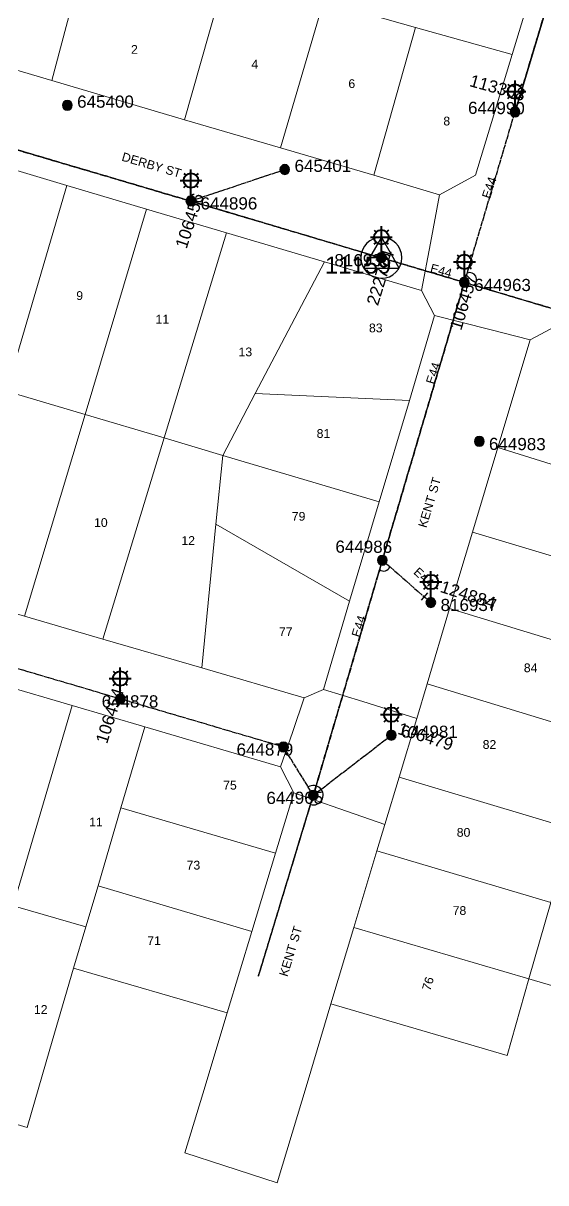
# Model space of a CAD drawing. Header units: metres. Extents: x 300457 to 302353, y 6232868 to 6234686.
# Drawn here: x 301314.8 to 301422.1, y 6233206.7 to 6233445.1 of the extents above; entities that cross this region are included whole.
import ezdxf
from ezdxf.enums import TextEntityAlignment as Align

# ---------------------------------------------------------------- set-up
doc = ezdxf.new("R2010")
doc.units = ezdxf.units.M
doc.linetypes.add('Cable Exist OH', pattern=[1, 1, 0])
doc.layers.get('0').update_dxf_attribs({"color": 6})
doc.layers.add('Cadastre Land Parcels_SP_EXT', color=9, linetype='Continuous', lineweight=5)
doc.layers.add('Cadastre Roads_SP_EXT', color=9, linetype='Continuous', lineweight=5)
for name, color, linetype in [('Equip_SP_SL_EXT', 7, 'Continuous'), ('Mains_HV_EXT', 7, 'Continuous'), ('Mains_LV_EXT', 7, 'Continuous'), ('Mains_SL_EXT', 7, 'Continuous'), ('OH_Details_SP_MISC', 7, 'Continuous'), ('Sub_SP_TR_HV_LV_EXT', 7, 'Continuous'), ('SupportsOH_SP_TR_HV_LV_SL_EXT', 7, 'Continuous')]:
    doc.layers.add(name, color=color, linetype=linetype)
doc.styles.add('iecARIAL', font='arial.ttf', dxfattribs={"height": 2})
doc.styles.add('POLE_LABEL', font='arial.ttf')
doc.styles.get("Standard").update_dxf_attribs({"font": 'arial.ttf'})

# ---------------------------------------------------------------- blocks, each defined once
blk = doc.blocks.new('SUB_POLE_EXT')
blk.add_wipeout([(0, 4.22), (0.42, 4.2), (0.83, 4.14), (1.21, 4.05), (1.62, 3.9), (1.99, 3.72), (2.35, 3.51), (2.68, 3.26), (2.99, 2.99), (3.28, 2.66), (3.52, 2.34), (3.76, 1.92), (3.9, 1.62), (4.04, 1.23), (4.18, 0.63), (4.22, 0), (4.18, -0.61), (4.06, -1.15), (3.9, -1.62), (3.58, -2.24), (3.22, -2.73), (2.97, -3.01), (2.68, -3.26), (2.36, -3.5), (2, -3.72), (1.64, -3.89), (1.25, -4.03), (0.82, -4.14), (0.42, -4.2), (0, -4.22), (-0.41, -4.2), (-0.8, -4.15), (-1.21, -4.05), (-1.62, -3.9), (-1.99, -3.73), (-2.35, -3.51), (-2.68, -3.26), (-2.96, -3.02), (-3.23, -2.72), (-3.51, -2.35), (-3.71, -2.01), (-3.91, -1.6), (-4.05, -1.21), (-4.16, -0.76), (-4.22, -0.14), (-4.21, 0.39), (-4.14, 0.83), (-4.03, 1.27), (-3.9, 1.63), (-3.71, 2.02), (-3.5, 2.37), (-3.28, 2.67), (-2.99, 2.99), (-2.68, 3.27), (-2.33, 3.52), (-1.98, 3.73), (-1.63, 3.9), (-1.2, 4.05), (-0.78, 4.15), (-0.4, 4.21)])
blk.add_line((2.16, 0.48), (2.16, 0.48, 0))
blk.add_lwpolyline([(-4.22, 0, 1), (4.22, 0, 1)], format="xyb", close=True)
blk.add_lwpolyline([(2.14, 0.52), (0, 4.22), (-3.66, -2.11), (3.66, -2.11)], close=True)
for tag, height, flags, p in [('ASSET_NUM', 3.5, 8, (2, 2)), ('STREET_CODE', 0.2, 9, (1.5, 0)), ('CONSTRUCTED_VOLTAGE', 0.2, 9, (1.5, -0.2)), ('OPERATING_VOLTAGE', 0.2, 9, (1.5, -0.6)), ('OPERATED_BY', 0.2, 9, (1.5, -0.8)), ('ORIENTATION', 0.2, 9, (1.5, -1.2)), ('OWNED_BY', 0.2, 9, (1.5, -1.4)), ('SECONDARY_VOLTAGE', 0.2, 9, (1.5, -1.6)), ('STATE', 0.2, 9, (1.5, -1.8)), ('SUBSTATION_TYPE', 0.2, 9, (1.5, -2)), ('NO_PHASES', 0.2, 9, (1.5, -0.4)), ('MAINTAINED_BY', 0.2, 9, (1.5, -1)), ('USAGE', 0.2, 9, (1.5, -2.2)), ('LEGEND', 0.2, 9, (1.5, -2.4)), ('STREETNAME', 0.2, 9, (1.5, -2.8)), ('SUBURB', 0.2, 9, (1.5, -3)), ('Z', 0.2, 1, (1.5, -3.4)), ('LOCATION', 0.2, 9, (1.5, -2.6)), ('NOTES', 0.2, 9, (1.5, -3.2))]:
    blk.add_attdef(tag, text='', height=height, dxfattribs=dict(flags=flags)).set_placement(p, align=Align.MIDDLE_LEFT)
blk = doc.blocks.new('SL_LANTERN_EXT')
at = {"lineweight": 40}
for p, q in [((-1.46, 5.68), (-1.06, 5.28)), ((0, 1.97), (0, 6.47)), ((1.46, 5.68), (1.06, 5.28)), ((-2.25, 4.22), (2.25, 4.22)), ((-1.46, 2.76), (-1.06, 3.16)), ((0, 0), (0, 2.72)), ((1.46, 2.76), (1.06, 3.16))]:
    blk.add_line(p, q, dxfattribs=at)
blk.add_circle((0, 4.22), 1.5, dxfattribs=at)
at = {"style": 'iecARIAL', "flags": 8}
blk.add_attdef('ASSET_NUM', (1.5, 1.5), '', height=2.5, dxfattribs=at)
for tag, p, height, flags in [('OPERATING_VOLTAGE', (0.98, -1.65), 0.2, 9), ('ORIENTATION', (0.98, -1.85), 0.2, 9), ('OWNED_BY', (0.98, -2.05), 0.2, 9), ('STATE', (0.98, -2.25), 0.2, 9), ('CONSTRUCTED_VOLTAGE', (0.98, -0.65), 0.2, 9), ('CONTROL_TYPE', (0.98, -0.85), 0.2, 9), ('LANTERN_PURPOSE', (0.98, -1.05), 0.2, 9), ('LANTERN_TYPE', (0.98, -1.25), 0.2, 9), ('NO_PHASES', (0.98, -1.45), 0.2, 9), ('USAGE', (0.98, -2.45), 0.2, 9), ('LNUMBER', (2.18, -3.25), 2.5, 8), ('CEXIST', (0.98, -2.65), 0.2, 9), ('CNEW', (0.98, -2.85), 0.2, 9), ('CNUMBER', (0.98, -3.05), 0.2, 9), ('CREMOVE', (0.98, -3.25), 0.2, 9), ('CREPLACE', (0.98, -3.45), 0.2, 9), ('LKINGHEIGHT', (0.98, -3.65), 0.2, 9), ('LBRACKET', (0.98, -3.85), 0.2, 9), ('LBRACKETVOCAB', (0.98, -4.05), 0.2, 9), ('LCATEGORY', (0.98, -4.25), 0.2, 9), ('LCHARGE1', (0.98, -4.45), 0.2, 9), ('LCHARGE1PERCENT', (0.98, -4.65), 0.2, 9), ('LCHARGE2', (0.98, -4.85), 0.2, 9), ('LCHARGE2PERCENT', (0.98, -5.05), 0.2, 9), ('LCHARGE3', (0.98, -5.25), 0.2, 9), ('LCHARGE3PERCENT', (0.98, -5.45), 0.2, 9), ('LEXIST', (0.98, -5.65), 0.2, 9), ('LLAMP', (0.98, -5.85), 0.2, 9), ('LLAMPVOCAB', (0.98, -6.05), 0.2, 9), ('LMAST', (0.98, -6.25), 0.2, 9), ('LMASTVOCAB', (0.98, -6.45), 0.2, 9), ('LNEW', (0.98, -6.65), 0.2, 9), ('LANTNUMBER', (0.98, -6.85), 0.2, 9), ('LOUTREACH', (0.98, -7.25), 0.2, 9), ('STREETNAME', (0.98, -9.25), 0.2, 9), ('SUBURB', (0.98, -9.45), 0.2, 1), ('LOUTREACHVOCAB', (0.98, -7.45), 0.2, 9), ('LRATECODE', (0.98, -7.65), 0.2, 9), ('LREMOVE', (0.98, -7.85), 0.2, 9), ('LREPLACE', (0.98, -8.05), 0.2, 9), ('LTYPE', (0.98, -8.25), 0.2, 9), ('LTYPEVOCAB', (0.98, -8.45), 0.2, 9), ('LEGEND', (0.98, -8.65), 0.2, 9), ('LOCATION', (0.98, -8.85), 0.2, 9), ('NOTES', (0.98, -9.05), 0.2, 9)]:
    blk.add_attdef(tag, p, '', height=height, dxfattribs=dict(flags=flags))
blk = doc.blocks.new('POLE_EXT')
blk.add_hatch(color=256).paths.add_polyline_path([(-1, 0, 1), (1, 0, 1)])
blk.add_lwpolyline([(-1, 0, 1), (1, 0, 1)], format="xyb", close=True)
for tag, height, flags, p in [('pNumber', 2.5, 8, (-17.84, 2.07)), ('OWNED_BY', 0.2, 9, (1.35, -0.4)), ('SPECIAL_USE', 0.2, 9, (1.35, -0.8)), ('STATE', 0.2, 9, (1.35, -1)), ('cLV', 0.2, 9, (1.35, -1.4)), ('hDepth', 0.2, 9, (1.35, -1.6)), ('hDia', 0.2, 9, (1.35, -1.8)), ('cHV', 0.2, 9, (1.35, -2)), ('PARENT', 0.2, 9, (1.35, -0.6)), ('USAGE', 0.2, 9, (1.35, -1.2)), ('LBRACKET', 0.2, 9, (1.35, -2.2)), ('LExisting', 0.2, 9, (1.35, -2.4)), ('cLinedev', 0.2, 9, (1.35, -3.4)), ('pExisting', 0.2, 9, (1.35, -3.8)), ('pFooting', 0.2, 9, (1.35, -4.4)), ('pNew', 0.2, 9, (1.35, -4.6)), ('LANTNUMBER', 0.2, 9, (1.35, -2.6)), ('LOther', 0.2, 9, (1.35, -2.8)), ('LRemove', 0.2, 9, (1.35, -3)), ('LEGEND', 0.2, 9, (1.35, -3.2)), ('LOCATION', 0.2, 9, (1.35, -3.6)), ('PFNUMBER', 0.2, 9, (1.35, -4)), ('NEWPFNUMBER', 0.2, 9, (1.35, -4.2)), ('pRelocate', 0.2, 9, (1.35, -5)), ('pRemove', 0.2, 9, (1.35, -5.2)), ('pReplace', 0.2, 9, (1.35, -5.4)), ('pStay', 0.2, 9, (1.35, -5.6)), ('pType', 0.2, 9, (1.35, -5.8)), ('cspan', 0.2, 9, (1.35, -6)), ('STREETNAME', 0.2, 9, (1.35, -6.2)), ('SUBURB', 0.2, 9, (1.35, -6.4)), ('OPERATED_BY', 0.2, 9, (1.36, -7.01)), ('NOTES', 0.2, 9, (1.35, -6.6)), ('MAINTAINED_BY', 0.2, 9, (1.36, -6.81))]:
    blk.add_attdef(tag, text='', height=height, dxfattribs=dict(flags=flags)).set_placement(p, align=Align.MIDDLE_LEFT)
at = {"style": 'POLE_LABEL'}
for tag, height, flags, p in [('ASSET_NUM', 2.5, 8, (2, 2)), ('STRUCTURE_PLANT_NUMBER', 0.2, 9, (1.35, 0.03)), ('STREET_CODE', 0.2, 9, (1.35, -0.2))]:
    blk.add_attdef(tag, text='', height=height, dxfattribs=dict(at, flags=flags)).set_placement(p, align=Align.MIDDLE_LEFT)
at = {"flags": 1}
blk.add_attdef('Z', (1.35, -7.33), '', height=0.2, dxfattribs=at)
blk = doc.blocks.new('End Shackle_EXT')
at = {"flags": 9}
blk.add_attdef('NOTES', text='', height=0.2, dxfattribs=at).set_placement((0, -1.6), align=Align.MIDDLE_LEFT)
blk.add_wipeout([(0, 0.25), (1.81, 0.25), (1.82, -0.25), (0, -0.25)])
blk.add_line((1.81, -1), (1.81, 1))
at = {"flags": 1}
blk.add_attdef('Z', (0, 0), '', height=0.2, dxfattribs=at)
at = {"flags": 9}
for tag, p in [('CONNECTOR_TYPE', (0, 0)), ('CONSTRUCTED_VOLTAGE', (0, -0.2)), ('OPERATING_VOLTAGE', (0, -0.6)), ('ORIENTATION', (0, -0.8)), ('OWNED_BY', (0, -1)), ('STATE', (0, -1.2)), ('NO_PHASES', (0, -0.4)), ('USAGE', (0, -1.4))]:
    blk.add_attdef(tag, text='', height=0.2, dxfattribs=at).set_placement(p, align=Align.MIDDLE_LEFT)

msp = doc.modelspace()

# ---------------------------------------------------------------- linework, layer by layer
at = {"layer": 'Cadastre Land Parcels_SP_EXT', "linetype": 'Continuous'}
for points in [[(301421.16, 6233458.36), (301394.38, 6233465.74), (301376.49, 6233449.61), (301395.41, 6233444.29), (301415.24, 6233438.72), (301421.16, 6233458.36)], [(301324.5, 6233447.8), (301319.25, 6233461.85), (301285.52, 6233448.2), (301286.31, 6233443.51), (301320.7, 6233433.39), (301324.5, 6233447.8)], [(301354.62, 6233448.9), (301324.5, 6233447.8), (301320.7, 6233433.39), (301347.92, 6233425.29), (301354.62, 6233448.9)], [(301367.66, 6233419.5), (301376.49, 6233449.61), (301354.62, 6233448.9), (301347.92, 6233425.29), (301367.66, 6233419.5)], [(301395.41, 6233444.29), (301376.49, 6233449.61), (301367.66, 6233419.5), (301386.81, 6233413.88), (301395.41, 6233444.29)], [(301415.24, 6233438.72), (301395.41, 6233444.29), (301386.81, 6233413.88), (301400.3, 6233409.83), (301407.73, 6233413.88), (301415.24, 6233438.72)], [(301323.75, 6233411.79), (301307.95, 6233416.49), (301295.22, 6233374.33), (301311.36, 6233369.52), (301323.75, 6233411.79)], [(301340.15, 6233406.92), (301323.75, 6233411.79), (301311.36, 6233369.52), (301327.49, 6233364.72), (301340.15, 6233406.92)], [(301356.55, 6233402.04), (301340.15, 6233406.92), (301327.49, 6233364.72), (301343.72, 6233359.88), (301356.55, 6233402.04)], [(301445.59, 6233375.59), (301423.16, 6233382.34), (301418.9, 6233380.06), (301412.31, 6233357.94), (301437.47, 6233350.06), (301445.59, 6233375.59)], [(301327.49, 6233364.72), (301311.36, 6233369.52), (301299.15, 6233327.89), (301315.04, 6233323.2), (301327.49, 6233364.72)], [(301394.12, 6233367.56), (301362.44, 6233368.98), (301355.79, 6233356.29), (301387.93, 6233346.73), (301394.12, 6233367.56)], [(301343.72, 6233359.88), (301327.49, 6233364.72), (301315.04, 6233323.2), (301331.14, 6233318.52), (301343.72, 6233359.88)], [(301354.34, 6233342.14), (301355.79, 6233356.29), (301343.72, 6233359.88), (301331.14, 6233318.52), (301351.46, 6233312.59), (301354.34, 6233342.14)], [(301387.93, 6233346.73), (301355.79, 6233356.29), (301354.34, 6233342.14), (301381.84, 6233326.3), (301387.93, 6233346.73)], [(301437.47, 6233350.06), (301412.31, 6233357.94), (301407.08, 6233340.5), (301441.98, 6233330.05), (301442.53, 6233331.96), (301437.47, 6233350.06)], [(301376.48, 6233308.19), (301381.84, 6233326.3), (301354.34, 6233342.14), (301351.46, 6233312.59), (301372.51, 6233306.41), (301376.48, 6233308.19)], [(301441.98, 6233330.05), (301407.08, 6233340.5), (301402.36, 6233324.8), (301437.42, 6233314.13), (301441.98, 6233330.05)], [(301437.42, 6233314.13), (301402.36, 6233324.8), (301397.76, 6233309.32), (301432.97, 6233298.58), (301437.42, 6233314.13)], [(301324.82, 6233304.88), (301310.43, 6233309.13), (301297.99, 6233267.91), (301312.7, 6233263.68), (301324.82, 6233304.88)], [(301432.97, 6233298.58), (301397.76, 6233309.32), (301395.64, 6233302.21), (301392.04, 6233290.12), (301427.51, 6233279.54), (301432.97, 6233298.58)], [(301339.79, 6233300.47), (301324.82, 6233304.88), (301312.7, 6233263.68), (301327.68, 6233259.37), (301330.18, 6233267.82), (301334.88, 6233283.82), (301339.79, 6233300.47)], [(301367.68, 6233292.23), (301339.79, 6233300.47), (301334.88, 6233283.82), (301366.63, 6233274.5), (301370.39, 6233286.88), (301367.68, 6233292.23)], [(301427.51, 6233279.54), (301392.04, 6233290.12), (301389.1, 6233280.41), (301387.46, 6233274.99), (301423.16, 6233264.34), (301427.51, 6233279.54)], [(301366.63, 6233274.5), (301334.88, 6233283.82), (301330.18, 6233267.82), (301361.74, 6233258.4), (301366.63, 6233274.5)], [(301423.16, 6233264.34), (301387.46, 6233274.99), (301382.73, 6233259.22), (301418.67, 6233248.68), (301423.16, 6233264.34)], [(301361.74, 6233258.4), (301330.18, 6233267.82), (301327.68, 6233259.37), (301325.14, 6233250.84), (301356.66, 6233241.69), (301361.74, 6233258.4)], [(301327.68, 6233259.37), (301312.7, 6233263.68), (301300.62, 6233222.58), (301315.6, 6233218.1), (301320.26, 6233234.23), (301325.14, 6233250.84), (301327.68, 6233259.37)], [(301459.8, 6233253.4), (301423.16, 6233264.34), (301418.67, 6233248.68), (301455.37, 6233237.93), (301459.8, 6233253.4)], [(301418.67, 6233248.68), (301382.73, 6233259.22), (301378.02, 6233243.51), (301414.19, 6233232.92), (301418.67, 6233248.68)]]:
    msp.add_lwpolyline(points, close=True, dxfattribs=at)
at = {"layer": 'Cadastre Roads_SP_EXT', "linetype": 'Continuous'}
for points in [[(301418.9, 6233380.06), (301410.68, 6233382.15), (301399.29, 6233385.06), (301394.12, 6233367.56), (301387.93, 6233346.73), (301381.84, 6233326.3), (301376.48, 6233308.19), (301384.55, 6233305.67), (301395.64, 6233302.21), (301397.76, 6233309.32), (301402.36, 6233324.8), (301407.08, 6233340.5), (301412.31, 6233357.94), (301418.9, 6233380.06)], [(301248.95, 6233342.6), (301227.94, 6233348.7), (301226.25, 6233341.68), (301224.51, 6233334.44), (301252.1, 6233326.3), (301266.87, 6233321.96), (301281.27, 6233317.73), (301295.56, 6233313.51), (301310.43, 6233309.13), (301324.82, 6233304.88), (301339.79, 6233300.47), (301367.68, 6233292.23), (301370.16, 6233299.5), (301372.51, 6233306.41), (301351.46, 6233312.59), (301331.14, 6233318.52), (301315.04, 6233323.2), (301299.15, 6233327.89), (301282.65, 6233332.67), (301267.36, 6233337.18), (301248.95, 6233342.6)], [(301389.1, 6233280.41), (301378.29, 6233284.14), (301370.39, 6233286.88), (301366.63, 6233274.5), (301361.74, 6233258.4), (301356.66, 6233241.69), (301351.68, 6233225), (301348.02, 6233212.91), (301356.02, 6233210.31), (301366.98, 6233206.74), (301373.11, 6233227.13), (301378.02, 6233243.51), (301382.73, 6233259.22), (301387.46, 6233274.99), (301389.1, 6233280.41)]]:
    msp.add_lwpolyline(points, close=True, dxfattribs=at)
at = {"layer": 'Mains_LV_EXT', "linetype": 'Cable Exist OH'}
for points in [[(301415.82, 6233426.9), (301428.2, 6233468.04)], [(301405.43, 6233391.85), (301415.82, 6233426.9)], [(301301.08, 6233422.74), (301349.23, 6233408.6)], [(301349.23, 6233408.6), (301368.53, 6233415.07)], [(301446.73, 6233379.52), (301405.43, 6233391.85)], [(301374.4, 6233286.42), (301388.57, 6233334.74)], [(301334.73, 6233306.22), (301296.93, 6233317.37)], [(301374.4, 6233286.42), (301368.27, 6233296.33), (301334.73, 6233306.22)], [(301363.13, 6233249.23), (301374.4, 6233286.42)]]:
    msp.add_lwpolyline(points, dxfattribs=at)
at = {"layer": 'Mains_LV_EXT', "linetype": 'Continuous'}
for points in [[(301407.35, 6233391.28, 0.869254), (301406, 6233393.77)], [(301388.01, 6233332.82, 0.551295), (301390.08, 6233333.43)], [(301373.82, 6233284.51, 1.548734), (301373.35, 6233288.12)]]:
    msp.add_lwpolyline(points, format="xyb", dxfattribs=at)
at = {"layer": 'Mains_SL_EXT', "linetype": 'Cable Exist OH'}
for points in [[(301301.08, 6233422.85), (301349.23, 6233408.6)], [(301405.43, 6233391.85), (301446.73, 6233379.52)], [(301388.57, 6233334.74), (301374.4, 6233286.42)], [(301374.4, 6233286.42), (301368.27, 6233296.33), (301334.73, 6233306.22)], [(301374.4, 6233286.42), (301390.41, 6233298.77)], [(301363.16, 6233249.33), (301374.4, 6233286.42)]]:
    msp.add_lwpolyline(points, dxfattribs=at)
at = {"layer": 'OH_Details_SP_MISC', "color": 7, "linetype": 'Continuous', "flags": 128}
msp.add_lwpolyline([(301444.68, 6233540.57), (301439.58, 6233506.08), (301428.2, 6233468.04), (301415.82, 6233426.9)], dxfattribs=at)

# ---------------------------------------------------------------- block references
at = {"layer": 'Equip_SP_SL_EXT'}
ref = msp.add_blockref('SL_LANTERN_EXT', (301415.82, 6233426.9), dxfattribs=at)
ref.add_attrib('ASSET_NUM', '113308', dxfattribs={"layer": '0', "height": 2.5, "rotation": 344.493, "style": 'iecARIAL'}).set_placement((301417.32, 6233428.4), align=Align.BOTTOM_RIGHT)
ref = msp.add_blockref('SL_LANTERN_EXT', (301349.26, 6233408.59), dxfattribs=at)
ref.add_attrib('ASSET_NUM', '106456', dxfattribs={"layer": '0', "height": 2.5, "rotation": 71.9885, "style": 'iecARIAL'}).set_placement((301350.76, 6233410.09), align=Align.MIDDLE_RIGHT)
ref = msp.add_blockref('SL_LANTERN_EXT', (301405.43, 6233391.85), dxfattribs=at)
ref.add_attrib('ASSET_NUM', '106457', dxfattribs={"layer": '0', "height": 2.5, "rotation": 73.1719, "style": 'iecARIAL'}).set_placement((301406.93, 6233393.35), align=Align.MIDDLE_RIGHT)
ref = msp.add_blockref('SL_LANTERN_EXT', (301398.53, 6233326.04), dxfattribs=at)
ref.add_attrib('ASSET_NUM', '124884', dxfattribs={"layer": '0', "height": 2.5, "rotation": 341.9448, "style": 'iecARIAL'}).set_placement((301400.03, 6233327.54), align=Align.BOTTOM_LEFT)
ref = msp.add_blockref('SL_LANTERN_EXT', (301334.73, 6233306.22), dxfattribs=at)
ref.add_attrib('ASSET_NUM', '106454', dxfattribs={"layer": '0', "height": 2.5, "rotation": 72.4503, "style": 'iecARIAL'}).set_placement((301336.23, 6233307.72), align=Align.BOTTOM_RIGHT)
ref = msp.add_blockref('SL_LANTERN_EXT', (301390.41, 6233298.77), dxfattribs=at)
ref.add_attrib('ASSET_NUM', '106479', dxfattribs={"layer": '0', "height": 2.5, "rotation": 342.28, "style": 'iecARIAL'}).set_placement((301391.91, 6233300.27), align=Align.MIDDLE_LEFT)
at = {"layer": 'Sub_SP_TR_HV_LV_EXT'}
ref = msp.add_blockref('SUB_POLE_EXT', (301388.37, 6233396.92), dxfattribs=at)
ref.add_attrib('ASSET_NUM', '11159', dxfattribs={"layer": '0', "height": 3.5}).set_placement((301390.37, 6233397.17), align=Align.TOP_RIGHT)
at = {"layer": 'SupportsOH_SP_TR_HV_LV_SL_EXT'}
ref = msp.add_blockref('POLE_EXT', (301323.87, 6233428.27), dxfattribs=at)
ref.add_attrib('ASSET_NUM', '645400', dxfattribs={"layer": '0', "height": 2.5, "style": 'POLE_LABEL'}).set_placement((301325.87, 6233429.02), align=Align.MIDDLE_LEFT)
ref = msp.add_blockref('POLE_EXT', (301415.82, 6233426.9), dxfattribs=at)
ref.add_attrib('ASSET_NUM', '644990', dxfattribs={"layer": '0', "height": 2.5, "rotation": 359.4577, "style": 'POLE_LABEL'}).set_placement((301417.82, 6233427.65), align=Align.MIDDLE_RIGHT)
ref = msp.add_blockref('POLE_EXT', (301368.53, 6233415.07), dxfattribs=at)
ref.add_attrib('ASSET_NUM', '645401', dxfattribs={"layer": '0', "height": 2.5, "style": 'POLE_LABEL'}).set_placement((301370.53, 6233415.82), align=Align.MIDDLE_LEFT)
ref = msp.add_blockref('POLE_EXT', (301349.23, 6233408.6), dxfattribs=at)
ref.add_attrib('ASSET_NUM', '644896', dxfattribs={"layer": '0', "height": 2.5, "style": 'POLE_LABEL'}).set_placement((301351.23, 6233409.35), align=Align.TOP_LEFT)
ref = msp.add_blockref('POLE_EXT', (301405.43, 6233391.85), dxfattribs=at)
ref.add_attrib('ASSET_NUM', '644963', dxfattribs={"layer": '0', "height": 2.5, "rotation": 359.8459, "style": 'POLE_LABEL'}).set_placement((301407.43, 6233392.6), align=Align.TOP_LEFT)
ref = msp.add_blockref('POLE_EXT', (301408.48, 6233359.17), dxfattribs=at)
ref.add_attrib('ASSET_NUM', '644983', dxfattribs={"layer": '0', "height": 2.5, "rotation": 359.5654, "style": 'POLE_LABEL'}).set_placement((301410.48, 6233359.92), align=Align.TOP_LEFT)
ref = msp.add_blockref('POLE_EXT', (301388.57, 6233334.74), dxfattribs=at)
ref.add_attrib('ASSET_NUM', '644986', dxfattribs={"layer": '0', "height": 2.5, "rotation": 359.8068, "style": 'POLE_LABEL'}).set_placement((301390.57, 6233335.49), align=Align.BOTTOM_RIGHT)
ref = msp.add_blockref('POLE_EXT', (301334.73, 6233306.22), dxfattribs=at)
ref.add_attrib('ASSET_NUM', '644878', dxfattribs={"layer": '0', "height": 2.5, "style": 'POLE_LABEL'}).set_placement((301336.73, 6233306.97), align=Align.TOP_CENTER)
ref = msp.add_blockref('POLE_EXT', (301390.41, 6233298.77), dxfattribs=at)
ref.add_attrib('ASSET_NUM', '644981', dxfattribs={"layer": '0', "height": 2.5, "rotation": 359.6442, "style": 'POLE_LABEL'}).set_placement((301392.41, 6233299.52), align=Align.MIDDLE_LEFT)
ref = msp.add_blockref('POLE_EXT', (301368.27, 6233296.33), dxfattribs=at)
ref.add_attrib('ASSET_NUM', '644879', dxfattribs={"layer": '0', "height": 2.5, "style": 'POLE_LABEL'}).set_placement((301370.27, 6233297.08), align=Align.TOP_RIGHT)
ref = msp.add_blockref('POLE_EXT', (301374.4, 6233286.42), dxfattribs=at)
ref.add_attrib('ASSET_NUM', '644965', dxfattribs={"layer": '0', "height": 2.5, "rotation": 0.2895, "style": 'POLE_LABEL'}).set_placement((301376.4, 6233287.17), align=Align.TOP_RIGHT)

# ---------------------------------------------------------------- texts
at = {"layer": 'Cadastre Land Parcels_SP_EXT'}
for s, p in [('2', (301336.94, 6233438.85)), ('4', (301361.67, 6233435.82)), ('6', (301381.59, 6233431.82)), ('8', (301401.1, 6233424.12)), ('9', (301325.69, 6233388.24)), ('11', (301341.98, 6233383.39)), ('83', (301385.82, 6233381.59)), ('13', (301359.03, 6233376.66)), ('81', (301375.07, 6233359.89)), ('79', (301369.97, 6233342.86)), ('10', (301329.35, 6233341.58)), ('12', (301347.29, 6233337.88)), ('77', (301367.33, 6233319.13)), ('84', (301417.63, 6233311.71)), ('82', (301409.18, 6233295.95)), ('75', (301355.87, 6233287.58)), ('11', (301328.34, 6233280.01)), ('80', (301403.85, 6233277.88)), ('73', (301348.36, 6233271.14)), ('78', (301403.01, 6233261.81)), ('71', (301340.28, 6233255.63)), ('12', (301317, 6233241.47))]:
    msp.add_text(s, height=1.8, dxfattribs=at).set_placement(p)
msp.add_text('76', height=1.8, rotation=73.3676, dxfattribs=at).set_placement((301398.4, 6233246.08))
at = {"layer": 'Cadastre Roads_SP_EXT'}
for s, rotation, p in [('DERBY ST', 343.4941, (301334.88, 6233416.92)), ('KENT ST', 73.4195, (301397.61, 6233341.27)), ('KENT ST', 73.2233, (301369.06, 6233248.99))]:
    msp.add_text(s, height=1.8, rotation=rotation, dxfattribs=at).set_placement(p)
at = {"layer": 'Mains_LV_EXT'}
for rotation, p in [(72.1533, (301410.69, 6233408.94)), (344.5918, (301398.25, 6233393.99)), (72.4122, (301399.19, 6233370.78)), (317.7252, (301394.83, 6233332.1)), (72.6596, (301383.91, 6233318.76))]:
    msp.add_text('E44', height=1.8, rotation=rotation, dxfattribs=at).set_placement(p)

# ---------------------------------------------------------------- next in the draw order: linework, layer by layer
at = {"layer": 'Cadastre Land Parcels_SP_EXT', "linetype": 'Continuous'}
for points in [[(301362.44, 6233368.98), (301376.67, 6233396.11), (301356.55, 6233402.04), (301343.72, 6233359.88), (301355.79, 6233356.29), (301362.44, 6233368.98)], [(301399.29, 6233385.06), (301396.58, 6233390.21), (301376.67, 6233396.11), (301362.44, 6233368.98), (301394.12, 6233367.56), (301399.29, 6233385.06)]]:
    msp.add_lwpolyline(points, close=True, dxfattribs=at)
at = {"layer": 'Cadastre Roads_SP_EXT', "linetype": 'Continuous'}
msp.add_lwpolyline([(301320.7, 6233433.39), (301286.31, 6233443.51), (301267.05, 6233437.31), (301253.1, 6233432.82), (301270.93, 6233427.48), (301292.16, 6233421.19), (301307.95, 6233416.49), (301323.75, 6233411.79), (301340.15, 6233406.92), (301356.55, 6233402.04), (301376.67, 6233396.11), (301396.58, 6233390.21), (301398.43, 6233399.93), (301400.3, 6233409.83), (301386.81, 6233413.88), (301367.66, 6233419.5), (301347.92, 6233425.29), (301320.7, 6233433.39)], close=True, dxfattribs=at)
at = {"layer": 'Mains_HV_EXT', "linetype": 'Cable Exist OH'}
msp.add_lwpolyline([(301245.39, 6233433.39), (301256.83, 6233435.97), (301388.37, 6233396.92)], dxfattribs=at)
at = {"layer": 'Mains_LV_EXT', "linetype": 'Cable Exist OH'}
for points in [[(301349.23, 6233408.6), (301388.37, 6233396.92)], [(301405.43, 6233391.85), (301388.37, 6233396.92)], [(301388.57, 6233334.74), (301405.43, 6233391.85)]]:
    msp.add_lwpolyline(points, dxfattribs=at)
at = {"layer": 'Mains_SL_EXT', "linetype": 'Cable Exist OH'}
for points in [[(301349.26, 6233408.59), (301388.37, 6233396.92)], [(301388.37, 6233396.92), (301405.43, 6233391.85)], [(301405.43, 6233391.85), (301388.57, 6233334.74)]]:
    msp.add_lwpolyline(points, dxfattribs=at)

# ---------------------------------------------------------------- next in the draw order: block references
at = {"layer": 'Equip_SP_SL_EXT'}
ref = msp.add_blockref('SL_LANTERN_EXT', (301388.37, 6233396.92), dxfattribs=at)
ref.add_attrib('ASSET_NUM', '222774', dxfattribs={"layer": '0', "height": 2.5, "rotation": 72.9744, "style": 'iecARIAL'}).set_placement((301389.87, 6233398.42), align=Align.MIDDLE_RIGHT)
at = {"layer": 'Mains_LV_EXT', "rotation": 137.7976411576439}
msp.add_blockref('End Shackle_EXT', (301398.53, 6233326.04), dxfattribs=at)
at = {"layer": 'SupportsOH_SP_TR_HV_LV_SL_EXT'}
ref = msp.add_blockref('POLE_EXT', (301388.37, 6233396.92), dxfattribs=at)
ref.add_attrib('ASSET_NUM', '816936', dxfattribs={"layer": '0', "height": 2.5, "style": 'POLE_LABEL'}).set_placement((301390.37, 6233397.67), align=Align.TOP_RIGHT)

# ---------------------------------------------------------------- next in the draw order: linework, layer by layer
at = {"layer": 'Mains_LV_EXT', "linetype": 'Cable Exist OH'}
msp.add_lwpolyline([(301388.57, 6233334.74), (301398.53, 6233326.04)], dxfattribs=at)
at = {"layer": 'Mains_SL_EXT', "linetype": 'Cable Exist OH'}
msp.add_lwpolyline([(301388.57, 6233334.74), (301398.53, 6233326.04)], dxfattribs=at)

# ---------------------------------------------------------------- next in the draw order: block references
at = {"layer": 'SupportsOH_SP_TR_HV_LV_SL_EXT'}
ref = msp.add_blockref('POLE_EXT', (301398.53, 6233326.04), dxfattribs=at)
ref.add_attrib('ASSET_NUM', '816937', dxfattribs={"layer": '0', "height": 2.5, "style": 'POLE_LABEL'}).set_placement((301400.53, 6233326.79), align=Align.TOP_LEFT)

doc.saveas('drawing.dxf')
